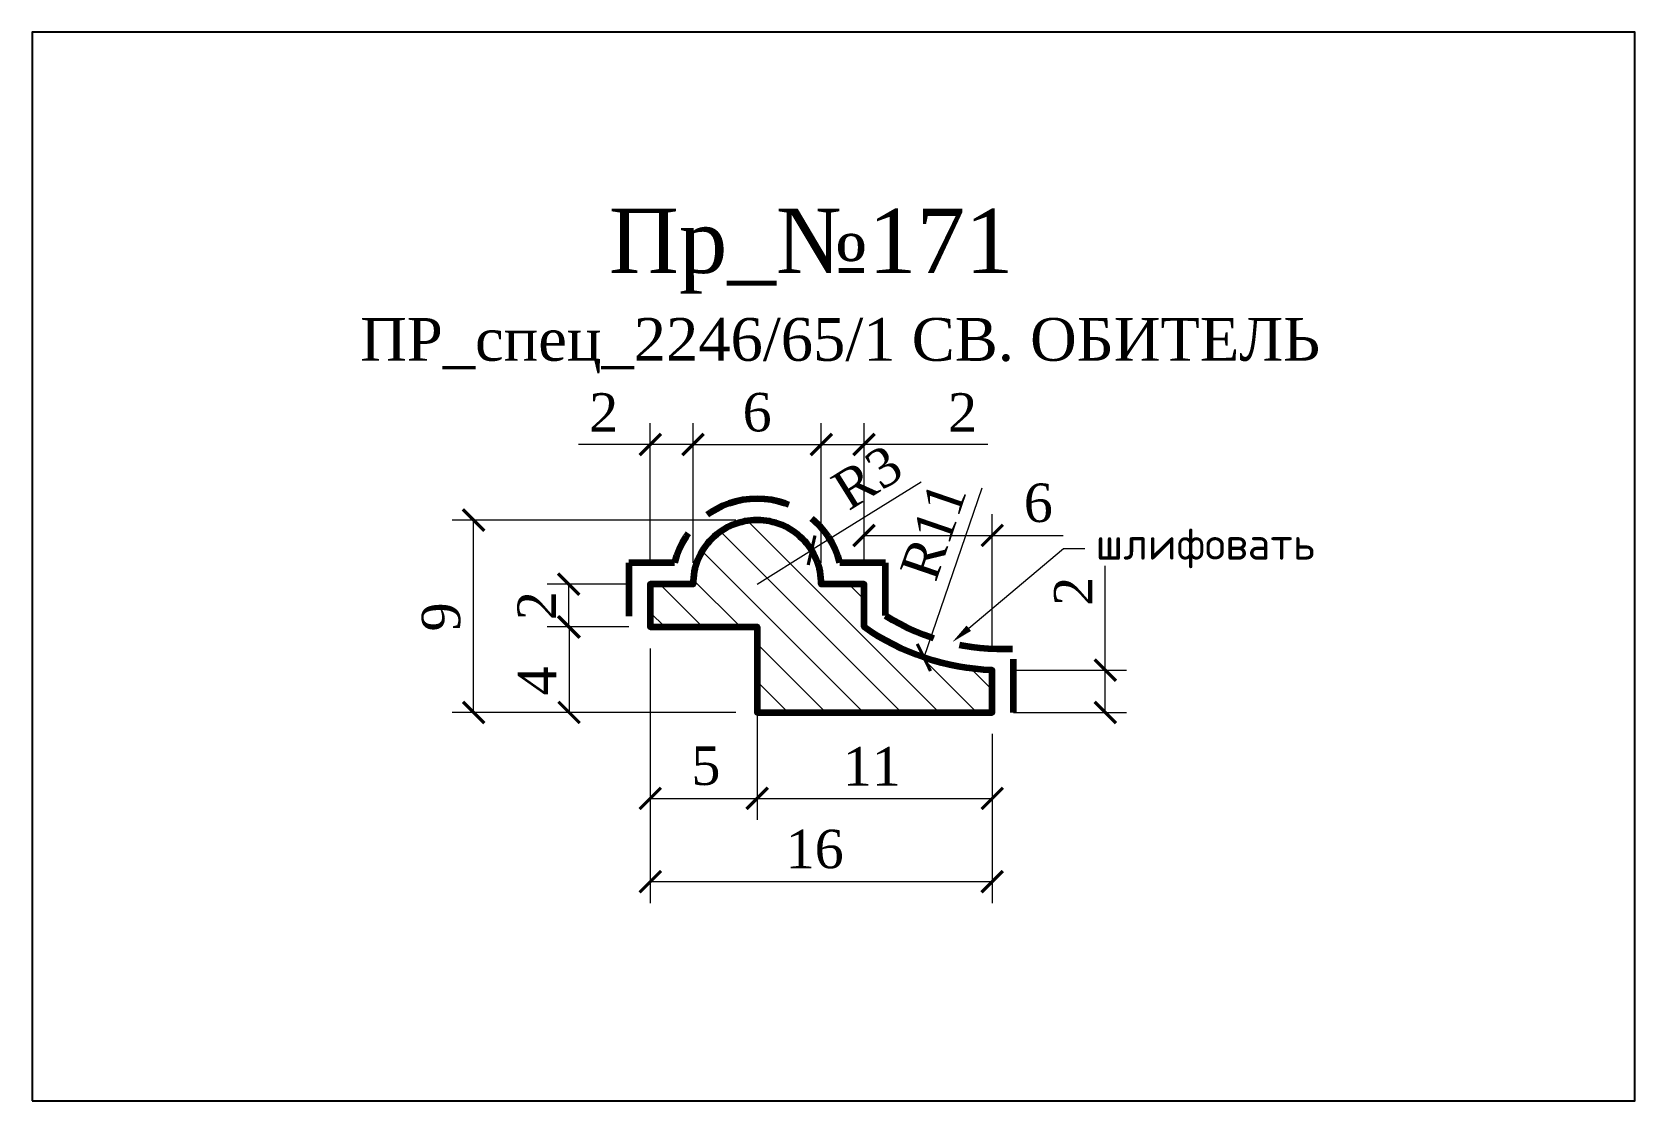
# Model space of a CAD drawing. Header units: millimetres. Extents: x 304981.3 to 305056.3, y -91871 to -91821.
import ezdxf
from ezdxf import colors
from ezdxf.entities.mleader import LeaderData, LeaderLine
from ezdxf.math import Vec2, Vec3

# ---------------------------------------------------------------- set-up
doc = ezdxf.new("R2010")
doc.units = ezdxf.units.MM
doc.header["$MEASUREMENT"] = 0
doc.linetypes.add('HIDDEN', pattern=[0.375, 0.25, -0.125])
doc.layers.add('Outside panel', color=7, linetype='Continuous', lineweight=18, true_color=0x7f5e57)
for name, color, linetype, lineweight in [('линия 15', 7, 'Continuous', 15), ('линия 50', 1, 'Continuous', 211), ('служебный слой РАЗМЕРЫ', 7, 'Continuous', 9)]:
    doc.layers.add(name, color=color, linetype=linetype, lineweight=lineweight)
doc.layers.add('размеры в модели', color=7, linetype='Continuous')
doc.styles.add('ELECT', font='times.ttf')
doc.styles.get("Standard").update_dxf_attribs({"font": 'times.ttf'})
doc.styles.add('ЕСКД профили текст', font='isocpeur.ttf')
doc.dimstyles.new('M_1', dxfattribs={"dimtxt": 1.8, "dimasz": 1, "dimexe": 1, "dimexo": 1, "dimgap": 0.6, "dimtad": 1, "dimdec": 0, "dimdsep": 46, "dimtxsty": 'Standard', "dimblk": 'ARCHTICK', "dimcen": -5, "dimclrd": 7, "dimclre": 7, "dimclrt": 7, "dimadec": 0, "dimazin": 0, "dimtfac": 1, "dimtdec": 0, "dimtmove": 0, "dimatfit": 3, "dimfxl": 1, "dimtolj": 1, "dimtzin": 0, "dimlwd": 5, "dimlwe": 5, "dimarcsym": 0})

# ---------------------------------------------------------------- blocks, each defined once
blk = doc.blocks.new('_ArchTick')
at = {"color": 0, "linetype": 'ByBlock', "const_width": 0.15}
blk.add_lwpolyline([(-0.5, -0.5), (0.5, 0.5)], dxfattribs=at)
blk = doc.blocks.new('*D14')
at = {"layer": 'Defpoints', "color": 0, "ltscale": 1000, "transparency": 16777216}
for p in [(305026.653, -91839.599), (305023.019, -91850.205)]:
    blk.add_point(p, dxfattribs=at)
at = {"layer": 'линия 15', "color": 7, "lineweight": 5, "ltscale": 1000, "transparency": 16777216}
blk.add_line((305025.73, -91842.292), (305023.019, -91850.205), dxfattribs=at)
at = {"layer": 'линия 15', "color": 7, "lineweight": 5, "ltscale": 1000, "transparency": 16777216, "rotation": 251.0875575696615}
blk.add_blockref('_ArchTick', (305023.019, -91850.205), dxfattribs=at)
at = {"layer": 'линия 15', "color": 7, "ltscale": 1000, "transparency": 16777216, "insert": (305023.458, -91844.294), "char_height": 1.8, "attachment_point": 5, "rotation": 71.08756}
blk.add_mtext('\\A1;R11', dxfattribs=at)
blk = doc.blocks.new('*D13')
at = {"layer": 'Defpoints', "color": 0, "ltscale": 1000, "transparency": 16777216}
for p in [(305020.219, -91840.244), (305018.219, -91846.78), (305020.219, -91846.78)]:
    blk.add_point(p, dxfattribs=at)
at = {"layer": 'линия 15', "color": 7, "lineweight": 5, "ltscale": 1000, "transparency": 16777216}
for p, q in [((305018.219, -91845.78), (305018.219, -91839.244)), ((305020.219, -91845.78), (305020.219, -91839.244)), ((305018.219, -91840.244), (305020.219, -91840.244)), ((305026.009, -91840.244), (305020.219, -91840.244))]:
    blk.add_line(p, q, dxfattribs=at)
at = {"layer": 'линия 15', "color": 7, "lineweight": 5, "ltscale": 1000, "transparency": 16777216, "rotation": 180}
blk.add_blockref('_ArchTick', (305018.219, -91840.244), dxfattribs=at)
at = {"layer": 'линия 15', "color": 7, "lineweight": 5, "ltscale": 1000, "transparency": 16777216}
blk.add_blockref('_ArchTick', (305020.219, -91840.244), dxfattribs=at)
at = {"layer": 'линия 15', "color": 7, "ltscale": 1000, "transparency": 16777216, "insert": (305024.828, -91838.744), "char_height": 1.8, "attachment_point": 5}
blk.add_mtext('\\A1;2', dxfattribs=at)
blk = doc.blocks.new('*D11')
at = {"layer": 'Defpoints', "color": 0, "ltscale": 1000, "transparency": 16777216}
for p in [(305012.219, -91840.244), (305010.219, -91846.78), (305012.219, -91846.78)]:
    blk.add_point(p, dxfattribs=at)
at = {"layer": 'линия 15', "color": 7, "lineweight": 5, "ltscale": 1000, "transparency": 16777216}
for p, q in [((305010.219, -91845.78), (305010.219, -91839.244)), ((305012.219, -91845.78), (305012.219, -91839.244)), ((305010.219, -91840.244), (305006.857, -91840.244)), ((305012.219, -91840.244), (305010.219, -91840.244))]:
    blk.add_line(p, q, dxfattribs=at)
at = {"layer": 'линия 15', "color": 7, "lineweight": 5, "ltscale": 1000, "transparency": 16777216, "rotation": 180}
blk.add_blockref('_ArchTick', (305010.219, -91840.244), dxfattribs=at)
at = {"layer": 'линия 15', "color": 7, "lineweight": 5, "ltscale": 1000, "transparency": 16777216}
blk.add_blockref('_ArchTick', (305012.219, -91840.244), dxfattribs=at)
at = {"layer": 'линия 15', "color": 7, "ltscale": 1000, "transparency": 16777216, "insert": (305008.038, -91838.744), "char_height": 1.8, "attachment_point": 5}
blk.add_mtext('\\A1;2', dxfattribs=at)
blk = doc.blocks.new('*D10')
at = {"layer": 'Defpoints', "color": 0, "ltscale": 1000, "transparency": 16777216}
for p in [(305017.765, -91845.193), (305015.219, -91846.78)]:
    blk.add_point(p, dxfattribs=at)
at = {"layer": 'линия 15', "color": 7, "lineweight": 5, "ltscale": 1000, "transparency": 16777216}
for p in [(305022.887, -91842), (305015.219, -91846.78)]:
    blk.add_line(p, (305017.765, -91845.193), dxfattribs=at)
at = {"layer": 'линия 15', "color": 7, "lineweight": 5, "ltscale": 1000, "transparency": 16777216, "rotation": 211.9373164999111}
blk.add_blockref('_ArchTick', (305017.765, -91845.193), dxfattribs=at)
at = {"layer": 'линия 15', "color": 7, "ltscale": 1000, "transparency": 16777216, "insert": (305020.373, -91841.782), "char_height": 1.8, "attachment_point": 5, "rotation": 31.93732}
blk.add_mtext('\\A1;R3', dxfattribs=at)
blk = doc.blocks.new('*D9')
at = {"layer": 'Defpoints', "color": 0, "ltscale": 1000, "transparency": 16777216}
for p in [(305001.952, -91843.78), (305015.219, -91843.78), (305015.219, -91852.78)]:
    blk.add_point(p, dxfattribs=at)
at = {"layer": 'размеры в модели', "color": 7, "lineweight": 5, "ltscale": 1000, "transparency": 16777216}
for p, q in [((305014.219, -91843.78), (305000.952, -91843.78)), ((305001.952, -91852.78), (305001.952, -91843.78)), ((305014.219, -91852.78), (305000.952, -91852.78))]:
    blk.add_line(p, q, dxfattribs=at)
for p, rotation in [((305001.952, -91843.78), 90), ((305001.952, -91852.78), 270)]:
    blk.add_blockref('_ArchTick', p, dxfattribs=dict(at, rotation=rotation))
at = {"layer": 'размеры в модели', "color": 7, "ltscale": 1000, "transparency": 16777216, "insert": (305000.433, -91848.311), "char_height": 1.8, "attachment_point": 5, "rotation": 90}
blk.add_mtext('\\A1;9', dxfattribs=at)
blk = doc.blocks.new('*D8')
at = {"layer": 'Defpoints', "color": 0, "ltscale": 1000, "transparency": 16777216}
for p in [(305010.219, -91848.78), (305026.219, -91852.78), (305026.219, -91860.693)]:
    blk.add_point(p, dxfattribs=at)
at = {"layer": 'размеры в модели', "color": 7, "lineweight": 5, "ltscale": 1000, "transparency": 16777216}
for p, q in [((305010.219, -91849.78), (305010.219, -91861.693)), ((305026.219, -91853.78), (305026.219, -91861.693)), ((305010.219, -91860.693), (305026.219, -91860.693))]:
    blk.add_line(p, q, dxfattribs=at)
at = {"layer": 'размеры в модели', "color": 7, "lineweight": 5, "ltscale": 1000, "transparency": 16777216, "rotation": 180}
blk.add_blockref('_ArchTick', (305010.219, -91860.693), dxfattribs=at)
at = {"layer": 'размеры в модели', "color": 7, "lineweight": 5, "ltscale": 1000, "transparency": 16777216}
blk.add_blockref('_ArchTick', (305026.219, -91860.693), dxfattribs=at)
at = {"layer": 'размеры в модели', "color": 7, "ltscale": 1000, "transparency": 16777216, "insert": (305017.91, -91859.178), "char_height": 1.8, "attachment_point": 5}
blk.add_mtext('\\A1;16', dxfattribs=at)
blk = doc.blocks.new('*D7')
at = {"layer": 'Defpoints', "color": 0, "ltscale": 1000, "transparency": 16777216}
for p in [(305010.219, -91848.78), (305006.421, -91852.78), (305015.219, -91852.78)]:
    blk.add_point(p, dxfattribs=at)
at = {"layer": 'размеры в модели', "color": 7, "lineweight": 5, "ltscale": 1000, "transparency": 16777216}
for p, q in [((305009.219, -91848.78), (305005.421, -91848.78)), ((305006.421, -91848.78), (305006.421, -91852.78)), ((305014.219, -91852.78), (305005.421, -91852.78))]:
    blk.add_line(p, q, dxfattribs=at)
for p, rotation in [((305006.421, -91848.78), 90), ((305006.421, -91852.78), 270)]:
    blk.add_blockref('_ArchTick', p, dxfattribs=dict(at, rotation=rotation))
at = {"layer": 'размеры в модели', "color": 7, "ltscale": 1000, "transparency": 16777216, "insert": (305004.921, -91851.301), "char_height": 1.8, "attachment_point": 5, "rotation": 90}
blk.add_mtext('\\A1;4', dxfattribs=at)
blk = doc.blocks.new('*D6')
at = {"layer": 'Defpoints', "color": 0, "ltscale": 1000, "transparency": 16777216}
for p in [(305015.219, -91852.78), (305026.219, -91852.78), (305026.219, -91856.799)]:
    blk.add_point(p, dxfattribs=at)
at = {"layer": 'размеры в модели', "color": 7, "lineweight": 5, "ltscale": 1000, "transparency": 16777216}
for p, q in [((305015.219, -91853.78), (305015.219, -91857.799)), ((305026.219, -91853.78), (305026.219, -91857.799)), ((305015.219, -91856.799), (305026.219, -91856.799))]:
    blk.add_line(p, q, dxfattribs=at)
at = {"layer": 'размеры в модели', "color": 7, "lineweight": 5, "ltscale": 1000, "transparency": 16777216, "rotation": 180}
blk.add_blockref('_ArchTick', (305015.219, -91856.799), dxfattribs=at)
at = {"layer": 'размеры в модели', "color": 7, "lineweight": 5, "ltscale": 1000, "transparency": 16777216}
blk.add_blockref('_ArchTick', (305026.219, -91856.799), dxfattribs=at)
at = {"layer": 'размеры в модели', "color": 7, "ltscale": 1000, "transparency": 16777216, "insert": (305020.586, -91855.299), "char_height": 1.8, "attachment_point": 5}
blk.add_mtext('\\A1;11', dxfattribs=at)
blk = doc.blocks.new('*D5')
at = {"layer": 'Defpoints', "color": 0, "ltscale": 1000, "transparency": 16777216}
for p in [(305010.219, -91848.78), (305015.219, -91848.78), (305015.219, -91856.799)]:
    blk.add_point(p, dxfattribs=at)
at = {"layer": 'размеры в модели', "color": 7, "lineweight": 5, "ltscale": 1000, "transparency": 16777216}
for p, q in [((305010.219, -91849.78), (305010.219, -91857.799)), ((305015.219, -91849.78), (305015.219, -91857.799)), ((305010.219, -91856.799), (305015.219, -91856.799))]:
    blk.add_line(p, q, dxfattribs=at)
at = {"layer": 'размеры в модели', "color": 7, "lineweight": 5, "ltscale": 1000, "transparency": 16777216, "rotation": 180}
blk.add_blockref('_ArchTick', (305010.219, -91856.799), dxfattribs=at)
at = {"layer": 'размеры в модели', "color": 7, "lineweight": 5, "ltscale": 1000, "transparency": 16777216}
blk.add_blockref('_ArchTick', (305015.219, -91856.799), dxfattribs=at)
at = {"layer": 'размеры в модели', "color": 7, "ltscale": 1000, "transparency": 16777216, "insert": (305012.821, -91855.283), "char_height": 1.8, "attachment_point": 5}
blk.add_mtext('\\A1;5', dxfattribs=at)
blk = doc.blocks.new('*D4')
at = {"layer": 'Defpoints', "color": 0, "ltscale": 1000, "transparency": 16777216}
for p in [(305026.219, -91850.802), (305031.507, -91850.802), (305026.219, -91852.78)]:
    blk.add_point(p, dxfattribs=at)
at = {"layer": 'размеры в модели', "color": 7, "lineweight": 5, "ltscale": 1000, "transparency": 16777216}
for p, q in [((305031.507, -91850.802), (305031.507, -91845.928)), ((305027.219, -91850.802), (305032.507, -91850.802)), ((305031.507, -91852.78), (305031.507, -91850.802)), ((305027.219, -91852.78), (305032.507, -91852.78))]:
    blk.add_line(p, q, dxfattribs=at)
for p, rotation in [((305031.507, -91850.802), 90), ((305031.507, -91852.78), 270)]:
    blk.add_blockref('_ArchTick', p, dxfattribs=dict(at, rotation=rotation))
at = {"layer": 'размеры в модели', "color": 7, "ltscale": 1000, "transparency": 16777216, "insert": (305030.007, -91847.109), "char_height": 1.8, "attachment_point": 5, "rotation": 90}
blk.add_mtext('\\A1;2', dxfattribs=at)
blk = doc.blocks.new('*D3')
at = {"layer": 'Defpoints', "color": 0, "ltscale": 1000, "transparency": 16777216}
for p in [(305026.219, -91844.497), (305020.219, -91846.78), (305026.219, -91850.802)]:
    blk.add_point(p, dxfattribs=at)
at = {"layer": 'размеры в модели', "color": 7, "lineweight": 5, "ltscale": 1000, "transparency": 16777216}
for p, q in [((305020.219, -91845.78), (305020.219, -91843.497)), ((305026.219, -91849.802), (305026.219, -91843.497)), ((305020.219, -91844.497), (305026.219, -91844.497)), ((305026.219, -91844.497), (305029.531, -91844.497))]:
    blk.add_line(p, q, dxfattribs=at)
at = {"layer": 'размеры в модели', "color": 7, "lineweight": 5, "ltscale": 1000, "transparency": 16777216, "rotation": 180}
blk.add_blockref('_ArchTick', (305020.219, -91844.497), dxfattribs=at)
at = {"layer": 'размеры в модели', "color": 7, "lineweight": 5, "ltscale": 1000, "transparency": 16777216}
blk.add_blockref('_ArchTick', (305026.219, -91844.497), dxfattribs=at)
at = {"layer": 'размеры в модели', "color": 7, "ltscale": 1000, "transparency": 16777216, "insert": (305028.375, -91842.982), "char_height": 1.8, "attachment_point": 5}
blk.add_mtext('\\A1;6', dxfattribs=at)
blk = doc.blocks.new('*D2')
at = {"layer": 'Defpoints', "color": 0, "ltscale": 1000, "transparency": 16777216}
for p in [(305010.219, -91846.78), (305006.399, -91848.78), (305010.219, -91848.78)]:
    blk.add_point(p, dxfattribs=at)
at = {"layer": 'размеры в модели', "color": 7, "lineweight": 5, "ltscale": 1000, "transparency": 16777216}
for p, q in [((305009.219, -91846.78), (305005.399, -91846.78)), ((305006.399, -91846.78), (305006.399, -91848.78)), ((305009.219, -91848.78), (305005.399, -91848.78))]:
    blk.add_line(p, q, dxfattribs=at)
for p, rotation in [((305006.399, -91846.78), 90), ((305006.399, -91848.78), 270)]:
    blk.add_blockref('_ArchTick', p, dxfattribs=dict(at, rotation=rotation))
at = {"layer": 'размеры в модели', "color": 7, "ltscale": 1000, "transparency": 16777216, "insert": (305004.899, -91847.78), "char_height": 1.8, "attachment_point": 5, "rotation": 90}
blk.add_mtext('\\A1;2', dxfattribs=at)

msp = doc.modelspace()

# ---------------------------------------------------------------- hatches: boundary and pattern name
at = {"layer": 'Outside panel', "ltscale": 1000}
h = msp.add_hatch(dxfattribs=at)
h.set_pattern_fill('ANSI31', color=256, scale=10, angle=90)
h.set_pattern_definition([(135, (-6299.7478, 5512.5653), (-0.8838834765, -0.8838834765), [])])
edge = h.paths.add_edge_path()
edge.add_arc((305015.218, -91846.779), 2.999, 89.99115, 180.02164)
edge.add_line((305012.219, -91846.78), (305010.219, -91846.78))
edge.add_line((305010.219, -91846.78), (305010.219, -91848.78))
edge.add_line((305010.219, -91848.78), (305015.219, -91848.78))
edge.add_line((305015.219, -91848.78), (305015.219, -91852.78))
edge.add_line((305015.219, -91852.78), (305026.219, -91852.78))
edge.add_line((305026.219, -91852.78), (305026.219, -91850.802))
edge.add_arc((305026.653, -91839.599), 11.212, 234.9796, 267.78135, ccw=False)
edge.add_line((305020.219, -91848.78), (305020.219, -91846.78))
edge.add_line((305020.219, -91846.78), (305018.219, -91846.78))
edge.add_arc((305015.219, -91846.78), 3, 0, 90)

# ---------------------------------------------------------------- linework, layer by layer
at = {"color": 6, "ltscale": 1000}
msp.add_lwpolyline([(304981.291, -91870.951), (305056.291, -91870.951), (305056.291, -91820.951), (304981.291, -91820.951)], close=True, dxfattribs=at)
at = {"layer": 'линия 50', "color": 1, "linetype": 'HIDDEN', "ltscale": 10, "true_color": 0xff0909}
msp.add_lwpolyline([(305027.219, -91852.78), (305027.219, -91849.795, -0.155376), (305021.219, -91848.244), (305021.219, -91845.78), (305019.092, -91845.78, 0.341993), (305015.219, -91842.78, 0.342098), (305011.346, -91845.78), (305009.219, -91845.78), (305009.219, -91848.78)], format="xyb", dxfattribs=at)
at = {"layer": 'линия 50', "color": 7}
msp.add_lwpolyline([(305015.219, -91843.78, 0.414369), (305012.219, -91846.78), (305010.219, -91846.78), (305010.219, -91848.78), (305015.219, -91848.78), (305015.219, -91852.78), (305026.219, -91852.78), (305026.219, -91850.802, -0.14411), (305020.219, -91848.78), (305020.219, -91846.78), (305018.219, -91846.78, 0.414214), (305015.219, -91843.78)], format="xyb", dxfattribs=at)

# ---------------------------------------------------------------- texts
at = {"color": 5, "ltscale": 1000, "style": 'ELECT'}
msp.add_text('Пр_№171', height=3, dxfattribs=at).set_placement((305008.287, -91832.218))
at = {"color": 7, "ltscale": 1000, "style": 'ELECT'}
msp.add_text('ПР_спец_2246/65/1 СВ. ОБИТЕЛЬ ', height=2, dxfattribs=at).set_placement((304996.646, -91836.327))

# ---------------------------------------------------------------- dimensions: what is measured, and where the dimension line sits
at = {"layer": 'линия 15', "color": 5, "ltscale": 1000}
for base, p1, p2, picture, middle in [((305012.219, -91840.244), (305010.219, -91846.78), (305012.219, -91846.78), '*D11', (305008.038, -91840.244)), ((305020.219, -91840.244), (305018.219, -91846.78), (305020.219, -91846.78), '*D13', (305024.828, -91840.447))]:
    dim = msp.add_linear_dim(base=base, p1=p1, p2=p2, dimstyle='M_1', dxfattribs=at)
    dim.commit()
    dim.dimension.update_dxf_attribs({"geometry": picture, "text_midpoint": middle, "dimtype": 128})
msp.add_linear_dim(base=(305018.219, -91840.244), p1=(305012.219, -91846.78), p2=(305018.219, -91846.78), dimstyle='M_1', dxfattribs=at).render()
for center, mpoint, picture, middle in [((305026.653, -91839.599), (305023.019, -91850.205), '*D14', (305024.877, -91844.78)), ((305015.219, -91846.78), (305017.765, -91845.193), '*D10', (305021.174, -91843.068))]:
    dim = msp.add_radius_dim(center=center, mpoint=mpoint, dimstyle='M_1', dxfattribs=at)
    dim.commit()
    dim.dimension.update_dxf_attribs({"geometry": picture, "text_midpoint": middle, "dimtype": 132})
at = {"layer": 'размеры в модели', "color": 5, "ltscale": 1000}
for base, p1, p2, picture, middle in [((305026.219, -91844.497), (305020.219, -91846.78), (305026.219, -91850.802), '*D3', (305028.375, -91844.497)), ((305026.219, -91860.693), (305010.219, -91848.78), (305026.219, -91852.78), '*D8', (305017.91, -91860.693)), ((305015.219, -91856.799), (305010.219, -91848.78), (305015.219, -91848.78), '*D5', (305012.821, -91856.799)), ((305026.219, -91856.799), (305015.219, -91852.78), (305026.219, -91852.78), '*D6', (305020.586, -91856.799))]:
    dim = msp.add_linear_dim(base=base, p1=p1, p2=p2, dimstyle='M_1', dxfattribs=at)
    dim.commit()
    dim.dimension.update_dxf_attribs({"geometry": picture, "text_midpoint": middle, "dimtype": 128})
for base, p1, p2, angle, picture, middle, dimtype in [((305001.952, -91843.78), (305015.219, -91852.78), (305015.219, -91843.78), 90, '*D9', (305001.952, -91848.311), 128), ((305006.399, -91848.78), (305010.219, -91846.78), (305010.219, -91848.78), 270, '*D2', (305006.399, -91847.78), 129), ((305031.507, -91850.802), (305026.219, -91852.78), (305026.219, -91850.802), 90, '*D4', (305031.507, -91847.109), 128), ((305006.421, -91852.78), (305010.219, -91848.78), (305015.219, -91852.78), 90, '*D7', (305006.421, -91851.301), 128)]:
    dim = msp.add_linear_dim(base=base, p1=p1, p2=p2, angle=angle, dimstyle='M_1', dxfattribs=at)
    dim.commit()
    dim.dimension.update_dxf_attribs({"geometry": picture, "text_midpoint": middle, "dimtype": dimtype})

# ---------------------------------------------------------------- leaders
at = {"layer": 'служебный слой РАЗМЕРЫ'}
ml = msp.add_multileader_mtext('Standard', dxfattribs=at)
ml.set_content('\\A1;шлифовать', color=256, style='ЕСКД профили текст')
ml.set_leader_properties(color=256, linetype='ByLayer', lineweight=-1)
ml.build(insert=Vec2(0, 0))
ml.multileader.update_dxf_attribs({"dogleg_length": 1, "arrow_head_size": 1})
ctx = ml.context
ctx.base_point, ctx.char_height, ctx.arrow_head_size, ctx.landing_gap_size, ctx.plane_origin = Vec3(305030.554, -91845.106), 1.5, 1, 0.5, Vec3(305049.589, -91814.25)
notes = []
notes.append((ctx, [(1, (1, 1, 0), (305029.554, -91845.106), (1, 0), 1, [(0, [(305024.356, -91849.483)], 0, [])])]))
ctx.mtext.insert, ctx.mtext.flow_direction = Vec3(305031.054, -91844.131), 5
for ctx, leaders in notes:
    for number, flags, end, landing, length, lines in leaders:
        leader = LeaderData()
        leader.index, (leader.has_last_leader_line, leader.has_dogleg_vector, leader.attachment_direction) = number, flags
        leader.last_leader_point, leader.dogleg_vector, leader.dogleg_length = Vec3(end), Vec3(landing), length
        for number, points, colour, breaks in lines:
            line = LeaderLine()
            line.index, line.vertices, line.color, line.breaks = number, Vec3.list(points), colors.encode_raw_color(colour), breaks
            leader.lines.append(line)
        ctx.leaders.append(leader)

doc.saveas('drawing.dxf')
